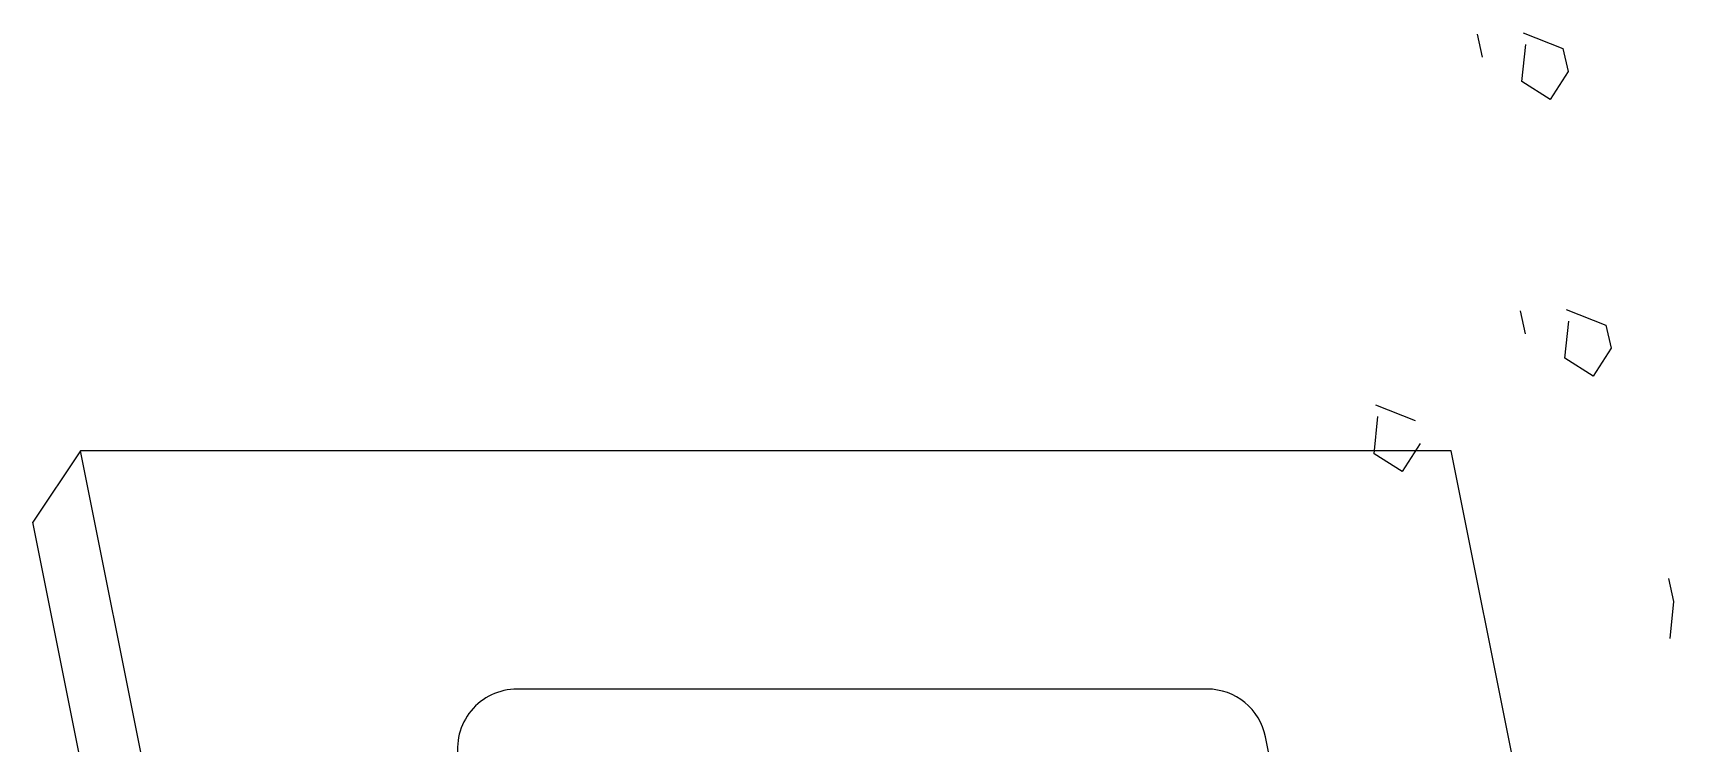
# Model space of a CAD drawing. Header units: millimetres. Extents: x 46 to 20372, y 30 to 14100.
# Drawn here: x 19277.4 to 19449.6, y 963.4 to 1037.8 of the extents above; entities that cross this region are included whole.
import ezdxf

# ---------------------------------------------------------------- set-up
doc = ezdxf.new("R2010")
doc.units = ezdxf.units.MM
doc.layers.get('0').update_dxf_attribs({"color": 250})

msp = doc.modelspace()

# ---------------------------------------------------------------- linework, layer by layer
for p, q in [((19428.77, 1037.69), (19429.31, 1035.28)), ((19433.47, 1032.71), (19433.88, 1036.61)), ((19433.61, 1037.82), (19437.77, 1036.19)), ((19437.77, 1036.19), (19438.31, 1033.78)), ((19438.31, 1033.78), (19436.42, 1030.83)), ((19436.42, 1030.83), (19433.47, 1032.71)), ((19433.27, 1008.69), (19433.81, 1006.28)), ((19437.97, 1003.71), (19438.38, 1007.61)), ((19438.11, 1008.82), (19442.27, 1007.19)), ((19442.27, 1007.19), (19442.81, 1004.78)), ((19442.81, 1004.78), (19440.92, 1001.83)), ((19440.92, 1001.83), (19437.97, 1003.71)), ((19418.11, 998.82), (19422.27, 997.19)), ((19417.97, 993.71), (19418.38, 997.61)), ((19282.42, 994), (19277.43, 986.54)), ((19426.06, 994), (19282.42, 994)), ((19324.91, 781.67), (19282.42, 994)), ((19420.92, 991.83), (19417.97, 993.71)), ((19422.81, 994.78), (19420.92, 991.83)), ((19468.55, 781.67), (19426.06, 994)), ((19317.42, 786.69), (19277.43, 986.54)), ((19448.83, 980.64), (19449.36, 978.22)), ((19449.36, 978.22), (19448.95, 974.33)), ((19400.48, 969.04), (19328.17, 969.04)), ((19436.6, 814.11), (19406.6, 964.02))]:
    msp.add_line(p, q)
for centre, start, end in [((19328.17, 962.8), 90, 191.3154), ((19400.48, 962.8), 11.3154, 90)]:
    msp.add_arc(centre, 6.24, start, end)

doc.saveas('drawing.dxf')
